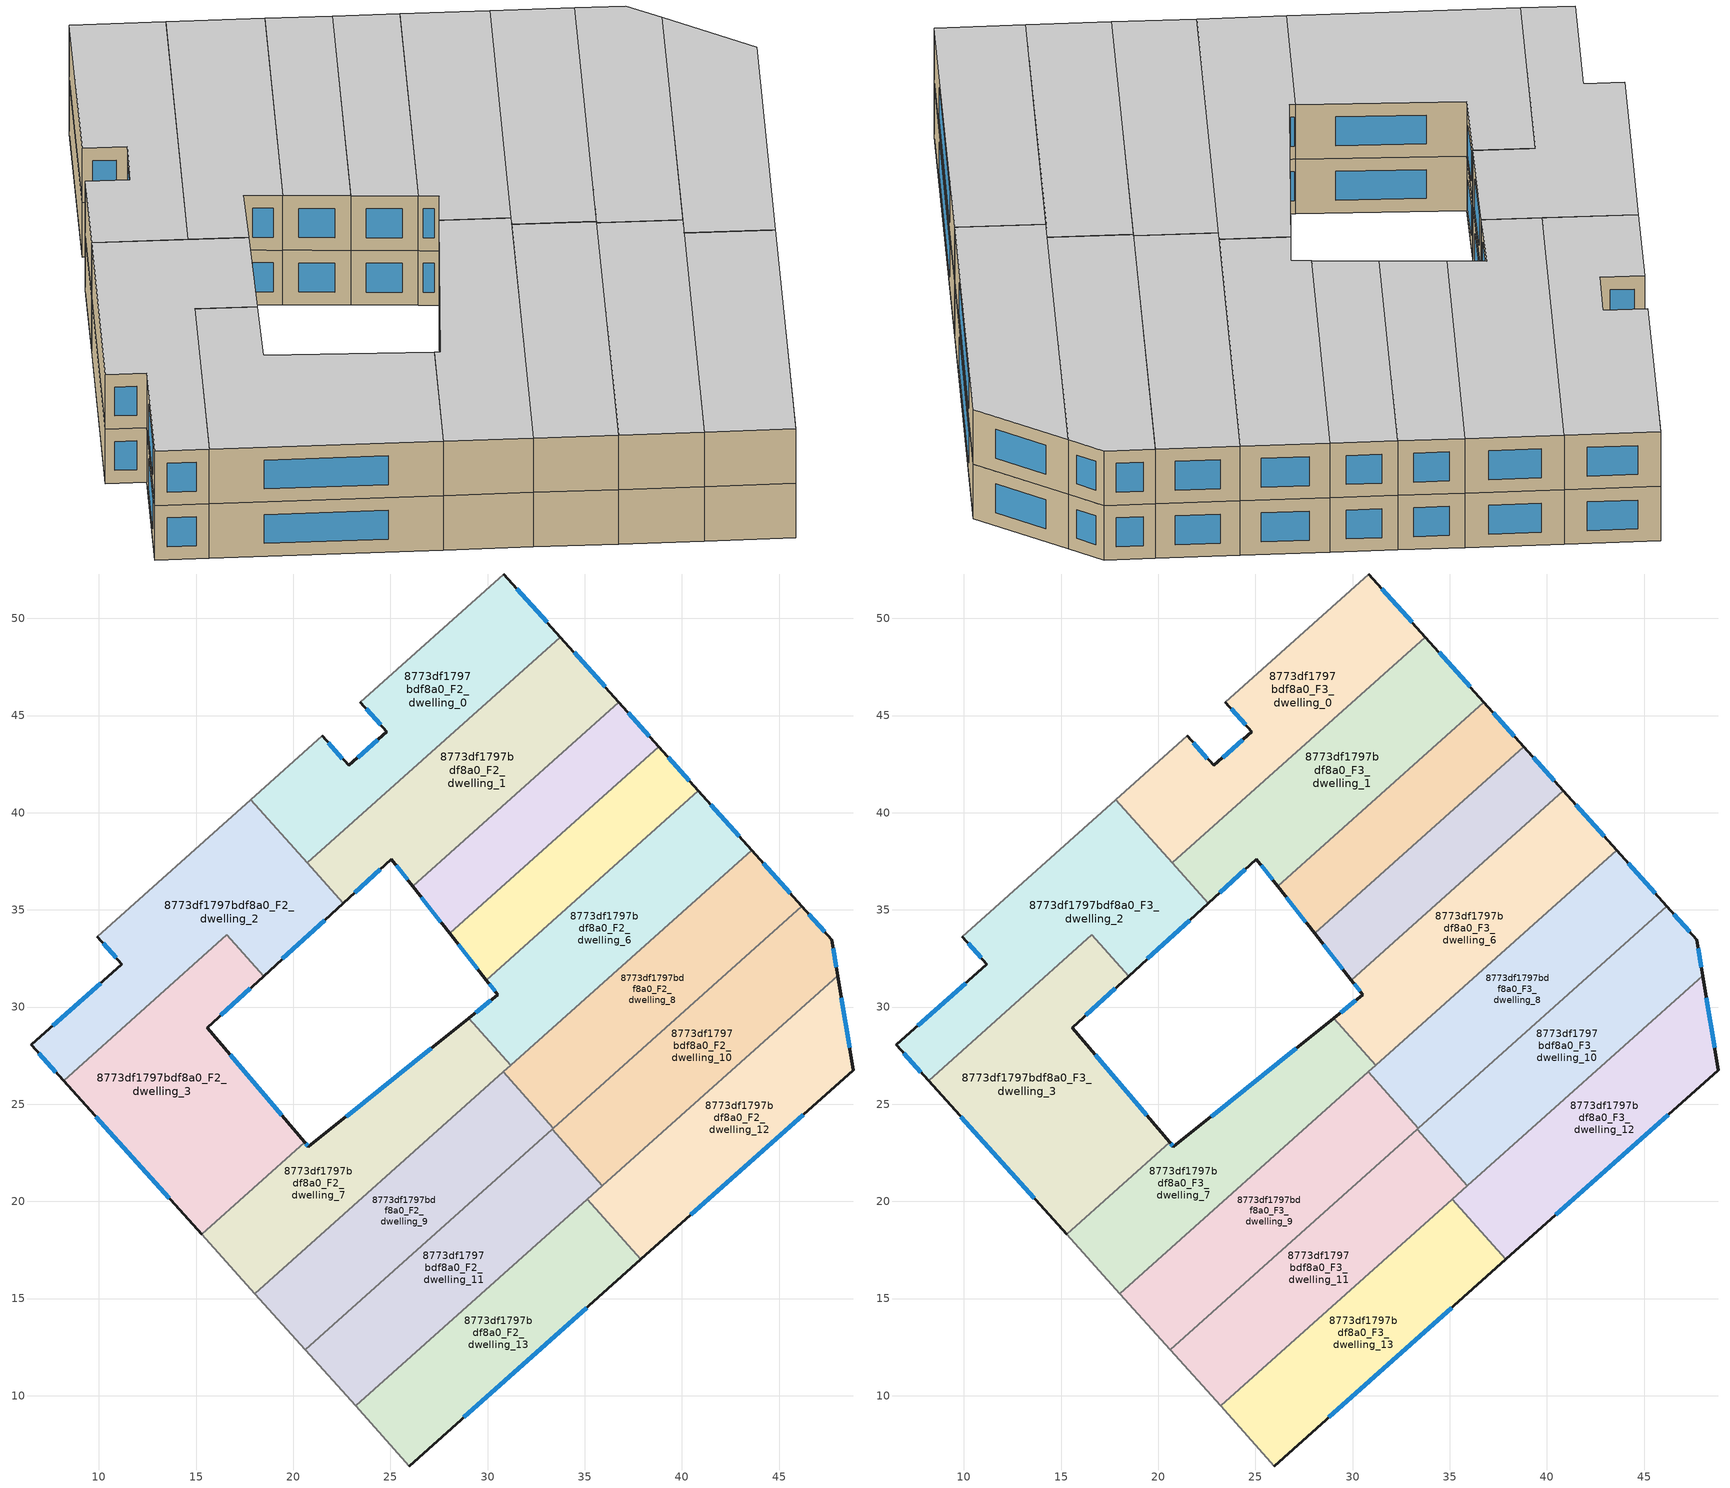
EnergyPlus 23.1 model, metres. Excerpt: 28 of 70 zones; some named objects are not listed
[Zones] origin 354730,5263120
8773df1797bdf8a0_F2_dwelling_0
 floor to 8773df1797bdf8a0_F1_dwelling_0 (EU_floor_Construction): 30.83,52.29 33.75,49.03 20.73,37.41 17.82,40.68 21.49,43.95 22.85,42.43 24.81,44.17 23.45,45.7 z6
 wall outside (EU_wall_Construction): 23.45,45.7 24.81,44.17 22.85,42.43 21.49,43.95 / 33.75,49.03 30.83,52.29 z6:9
 wall adiabatic (EU_wall_Construction): 30.83,52.29 23.45,45.7 / 21.49,43.95 17.82,40.68 z6:9
 wall to 8773df1797bdf8a0_F2_dwelling_1 (EU_wall_Construction): 20.73,37.41 33.75,49.03 z6:9
 wall to 8773df1797bdf8a0_F2_dwelling_2 (EU_wall_Construction): 17.82,40.68 20.73,37.41 z6:9
 window (EU_Window_Construction): 22.53,42.79 21.81,43.6 / 24.35,43.76 23.31,42.84 / 23.77,45.34 24.49,44.53 / 33.06,49.8 31.51,51.52 z6.7:8.3
8773df1797bdf8a0_F2_dwelling_1
 floor to 8773df1797bdf8a0_F1_dwelling_1 (EU_floor_Construction): 33.75,49.03 36.76,45.68 26.15,36.21 25.05,37.62 22.57,35.35 20.73,37.41 z6
 wall outside (EU_wall_Construction): 36.76,45.68 33.75,49.03 / 22.57,35.35 25.05,37.62 26.15,36.21 z6:9
 wall to 8773df1797bdf8a0_F2_dwelling_4 (EU_wall_Construction): 26.15,36.21 36.76,45.68 z6:9
 wall to 8773df1797bdf8a0_F2_dwelling_2 (EU_wall_Construction): 20.73,37.41 22.57,35.35 z6:9
 window (EU_Window_Construction): 36.05,46.47 34.45,48.25 / 25.31,37.29 25.89,36.54 / 23.15,35.88 24.47,37.08 z6.7:8.3
8773df1797bdf8a0_F2_dwelling_10
 floor to 8773df1797bdf8a0_F1_dwelling_10 (EU_floor_Construction): 47.72,33.46 48.02,31.62 35.91,20.81 33.32,23.71 46.17,35.19 z6
 wall outside (EU_wall_Construction): 48.02,31.62 47.72,33.46 46.17,35.19 z6:9
 wall to 8773df1797bdf8a0_F2_dwelling_11 (EU_wall_Construction): 33.32,23.71 35.91,20.81 z6:9
 wall to 8773df1797bdf8a0_F2_dwelling_12 (EU_wall_Construction): 35.91,20.81 48.02,31.62 z6:9
 wall to 8773df1797bdf8a0_F2_dwelling_8 (EU_wall_Construction): 46.17,35.19 33.39,23.77 z6:9
 wall to 8773df1797bdf8a0_F2_dwelling_9 (EU_wall_Construction): 33.39,23.77 33.32,23.71 z6:9
 window (EU_Window_Construction): 47.95,32.05 47.79,33.03 / 47.36,33.87 46.54,34.78 z6.7:8.3
8773df1797bdf8a0_F2_dwelling_11
 floor to 8773df1797bdf8a0_F1_dwelling_11 (EU_floor_Construction): 33.32,23.71 35.91,20.81 23.21,9.47 20.61,12.37 z6
 wall adiabatic (EU_wall_Construction): 20.61,12.37 23.21,9.47 z6:9
 wall to 8773df1797bdf8a0_F2_dwelling_13 (EU_wall_Construction): 23.21,9.47 35.13,20.11 z6:9
 wall to 8773df1797bdf8a0_F2_dwelling_9 (EU_wall_Construction): 33.32,23.71 20.61,12.37 z6:9
 wall to 8773df1797bdf8a0_F2_dwelling_12 (EU_wall_Construction): 35.13,20.11 35.91,20.81 z6:9
8773df1797bdf8a0_F2_dwelling_12
 floor to 8773df1797bdf8a0_F1_dwelling_12 (EU_floor_Construction): 48.02,31.62 48.81,26.75 37.9,17.01 35.13,20.11 z6
 wall outside (EU_wall_Construction): 37.9,17.01 48.81,26.75 48.02,31.62 z6:9
 wall to 8773df1797bdf8a0_F2_dwelling_13 (EU_wall_Construction): 35.13,20.11 37.9,17.01 z6:9
 window (EU_Window_Construction): 40.46,19.3 46.25,24.46 / 48.63,27.89 48.21,30.48 z6.7:8.3
8773df1797bdf8a0_F2_dwelling_13
 floor to 8773df1797bdf8a0_F1_dwelling_13 (EU_floor_Construction): 35.13,20.11 37.9,17.01 25.98,6.38 23.21,9.47 z6
 wall outside (EU_wall_Construction): 25.98,6.38 37.9,17.01 z6:9
 wall adiabatic (EU_wall_Construction): 23.21,9.47 25.98,6.38 z6:9
 window (EU_Window_Construction): 28.78,8.88 35.1,14.51 z6.7:8.3
8773df1797bdf8a0_F2_dwelling_2
 floor to 8773df1797bdf8a0_F1_dwelling_2 (EU_floor_Construction): 17.82,40.68 22.57,35.35 18.47,31.59 16.58,33.71 8.18,26.21 6.52,28.06 11.18,32.21 9.92,33.62 z6
 wall outside (EU_wall_Construction): 9.92,33.62 11.18,32.21 6.52,28.06 8.18,26.21 / 18.47,31.59 22.57,35.35 z6:9
 wall adiabatic (EU_wall_Construction): 17.82,40.68 9.92,33.62 z6:9
 wall to 8773df1797bdf8a0_F2_dwelling_3 (EU_wall_Construction): 8.18,26.21 16.58,33.71 18.47,31.59 z6:9
 window (EU_Window_Construction): 10.09,31.24 7.62,29.03 / 10.21,33.29 10.89,32.54 / 19.44,32.47 21.61,34.47 / 6.91,27.62 7.79,26.64 z6.7:8.3
8773df1797bdf8a0_F2_dwelling_3
 floor to 8773df1797bdf8a0_F1_dwelling_3 (EU_floor_Construction): 18.47,31.59 15.59,28.94 20.59,23.03 15.29,18.3 8.18,26.21 16.58,33.71 z6
 wall outside (EU_wall_Construction): 20.59,23.03 15.59,28.94 18.47,31.59 / 8.18,26.21 15.29,18.3 z6:9
 wall to 8773df1797bdf8a0_F2_dwelling_7 (EU_wall_Construction): 15.29,18.3 20.59,23.03 z6:9
 window (EU_Window_Construction): 16.26,29.57 17.8,30.97 / 19.41,24.42 16.76,27.56 / 9.85,24.35 13.62,20.15 z6.7:8.3
8773df1797bdf8a0_F2_dwelling_4
 floor to 8773df1797bdf8a0_F1_dwelling_4 (EU_floor_Construction): 36.76,45.68 38.81,43.39 28.05,33.79 26.15,36.21 z6
 wall outside (EU_wall_Construction): 38.81,43.39 36.76,45.68 / 26.15,36.21 28.05,33.79 z6:9
 wall to 8773df1797bdf8a0_F2_dwelling_5 (EU_wall_Construction): 28.05,33.79 38.81,43.39 z6:9
 window (EU_Window_Construction): 38.33,43.93 37.24,45.15 / 26.59,35.64 27.6,34.36 z6.7:8.3
8773df1797bdf8a0_F2_dwelling_5
 floor to 8773df1797bdf8a0_F1_dwelling_5 (EU_floor_Construction): 38.81,43.39 40.85,41.12 29.94,31.38 28.05,33.79 z6
 wall outside (EU_wall_Construction): 40.85,41.12 38.81,43.39 / 28.05,33.79 29.94,31.38 z6:9
 wall to 8773df1797bdf8a0_F2_dwelling_6 (EU_wall_Construction): 29.94,31.38 40.85,41.12 z6:9
 window (EU_Window_Construction): 40.37,41.65 39.29,42.86 / 28.49,33.22 29.5,31.94 z6.7:8.3
8773df1797bdf8a0_F2_dwelling_6
 floor to 8773df1797bdf8a0_F1_dwelling_6 (EU_floor_Construction): 40.85,41.12 43.59,38.07 31.2,27 29.03,29.43 30.53,30.63 29.94,31.38 z6
 wall outside (EU_wall_Construction): 43.59,38.07 40.85,41.12 / 29.94,31.38 30.53,30.63 29.03,29.43 z6:9
 wall to 8773df1797bdf8a0_F2_dwelling_7 (EU_wall_Construction): 29.03,29.43 31.2,27 z6:9
 wall to 8773df1797bdf8a0_F2_dwelling_8 (EU_wall_Construction): 31.2,27 43.59,38.07 z6:9
 window (EU_Window_Construction): 42.95,38.78 41.49,40.4 / 30.17,30.35 29.38,29.71 / 30.08,31.2 30.39,30.81 z6.7:8.3
8773df1797bdf8a0_F2_dwelling_7
 floor to 8773df1797bdf8a0_F1_dwelling_7 (EU_floor_Construction): 29.03,29.43 31.2,27 18.02,15.25 15.29,18.3 20.59,23.03 20.78,22.8 z6
 wall outside (EU_wall_Construction): 29.03,29.43 20.78,22.8 20.59,23.03 z6:9
 wall adiabatic (EU_wall_Construction): 15.29,18.3 18.02,15.25 z6:9
 wall to 8773df1797bdf8a0_F2_dwelling_9 (EU_wall_Construction): 18.02,15.25 30.81,26.66 z6:9
 wall to 8773df1797bdf8a0_F2_dwelling_8 (EU_wall_Construction): 30.81,26.66 31.2,27 z6:9
 window (EU_Window_Construction): 27.09,27.87 22.72,24.36 / 20.74,22.85 20.63,22.98 z6.7:8.3
8773df1797bdf8a0_F2_dwelling_8
 floor to 8773df1797bdf8a0_F1_dwelling_8 (EU_floor_Construction): 43.59,38.07 46.17,35.19 33.39,23.77 30.81,26.66 z6
 wall outside (EU_wall_Construction): 46.17,35.19 43.59,38.07 z6:9
 wall to 8773df1797bdf8a0_F2_dwelling_9 (EU_wall_Construction): 30.81,26.66 33.39,23.77 z6:9
 window (EU_Window_Construction): 45.57,35.86 44.2,37.39 z6.7:8.3
8773df1797bdf8a0_F2_dwelling_9
 floor to 8773df1797bdf8a0_F1_dwelling_9 (EU_floor_Construction): 30.81,26.66 33.39,23.77 20.61,12.37 18.02,15.25 z6
 wall adiabatic (EU_wall_Construction): 18.02,15.25 20.61,12.37 z6:9
8773df1797bdf8a0_F3_dwelling_0
 floor to 8773df1797bdf8a0_F2_dwelling_0 (EU_floor_Construction): 30.83,52.29 33.75,49.03 20.73,37.41 17.82,40.68 21.49,43.95 22.85,42.43 24.81,44.17 23.45,45.7 z9
 wall outside (EU_wall_Construction): 23.45,45.7 24.81,44.17 22.85,42.43 21.49,43.95 / 33.75,49.03 30.83,52.29 z9:12
 wall adiabatic (EU_wall_Construction): 30.83,52.29 23.45,45.7 / 21.49,43.95 17.82,40.68 z9:12
 wall to 8773df1797bdf8a0_F3_dwelling_1 (EU_wall_Construction): 20.73,37.41 33.75,49.03 z9:12
 wall to 8773df1797bdf8a0_F3_dwelling_2 (EU_wall_Construction): 17.82,40.68 20.73,37.41 z9:12
 window (EU_Window_Construction): 22.53,42.79 21.81,43.6 / 24.35,43.76 23.31,42.84 / 23.77,45.34 24.49,44.53 / 33.06,49.8 31.51,51.52 z9.7:11.3
 ceiling to 8773df1797bdf8a0_F4_dwelling_0 (EU_floor_Construction): 24.81,44.17 22.85,42.43 21.49,43.95 17.82,40.68 20.73,37.41 33.75,49.03 30.83,52.29 23.45,45.7 z12
8773df1797bdf8a0_F3_dwelling_1
 floor to 8773df1797bdf8a0_F2_dwelling_1 (EU_floor_Construction): 33.75,49.03 36.76,45.68 26.15,36.21 25.05,37.62 22.57,35.35 20.73,37.41 z9
 wall outside (EU_wall_Construction): 36.76,45.68 33.75,49.03 / 22.57,35.35 25.05,37.62 26.15,36.21 z9:12
 wall to 8773df1797bdf8a0_F3_dwelling_4 (EU_wall_Construction): 26.15,36.21 36.76,45.68 z9:12
 wall to 8773df1797bdf8a0_F3_dwelling_2 (EU_wall_Construction): 20.73,37.41 22.57,35.35 z9:12
 window (EU_Window_Construction): 36.05,46.47 34.45,48.25 / 25.31,37.29 25.89,36.54 / 23.15,35.88 24.47,37.08 z9.7:11.3
 ceiling to 8773df1797bdf8a0_F4_dwelling_1 (EU_floor_Construction): 36.76,45.68 33.75,49.03 20.73,37.41 22.57,35.35 25.05,37.62 26.15,36.21 z12
8773df1797bdf8a0_F3_dwelling_10
 floor to 8773df1797bdf8a0_F2_dwelling_10 (EU_floor_Construction): 47.72,33.46 48.02,31.62 35.91,20.81 33.32,23.71 46.17,35.19 z9
 wall outside (EU_wall_Construction): 48.02,31.62 47.72,33.46 46.17,35.19 z9:12
 wall to 8773df1797bdf8a0_F3_dwelling_11 (EU_wall_Construction): 33.32,23.71 35.91,20.81 z9:12
 wall to 8773df1797bdf8a0_F3_dwelling_12 (EU_wall_Construction): 35.91,20.81 48.02,31.62 z9:12
 wall to 8773df1797bdf8a0_F3_dwelling_8 (EU_wall_Construction): 46.17,35.19 33.39,23.77 z9:12
 wall to 8773df1797bdf8a0_F3_dwelling_9 (EU_wall_Construction): 33.39,23.77 33.32,23.71 z9:12
 window (EU_Window_Construction): 47.95,32.05 47.79,33.03 / 47.36,33.87 46.54,34.78 z9.7:11.3
 ceiling to 8773df1797bdf8a0_F4_dwelling_10 (EU_floor_Construction): 48.02,31.62 47.72,33.46 46.17,35.19 33.32,23.71 35.91,20.81 z12
8773df1797bdf8a0_F3_dwelling_11
 floor to 8773df1797bdf8a0_F2_dwelling_11 (EU_floor_Construction): 33.32,23.71 35.91,20.81 23.21,9.47 20.61,12.37 z9
 wall adiabatic (EU_wall_Construction): 20.61,12.37 23.21,9.47 z9:12
 wall to 8773df1797bdf8a0_F3_dwelling_13 (EU_wall_Construction): 23.21,9.47 35.13,20.11 z9:12
 wall to 8773df1797bdf8a0_F3_dwelling_9 (EU_wall_Construction): 33.32,23.71 20.61,12.37 z9:12
 wall to 8773df1797bdf8a0_F3_dwelling_12 (EU_wall_Construction): 35.13,20.11 35.91,20.81 z9:12
 ceiling to 8773df1797bdf8a0_F4_dwelling_11 (EU_floor_Construction): 35.91,20.81 33.32,23.71 20.61,12.37 23.21,9.47 z12
8773df1797bdf8a0_F3_dwelling_12
 floor to 8773df1797bdf8a0_F2_dwelling_12 (EU_floor_Construction): 48.02,31.62 48.81,26.75 37.9,17.01 35.13,20.11 z9
 wall outside (EU_wall_Construction): 37.9,17.01 48.81,26.75 48.02,31.62 z9:12
 wall to 8773df1797bdf8a0_F3_dwelling_13 (EU_wall_Construction): 35.13,20.11 37.9,17.01 z9:12
 window (EU_Window_Construction): 40.46,19.3 46.25,24.46 / 48.63,27.89 48.21,30.48 z9.7:11.3
 ceiling to 8773df1797bdf8a0_F4_dwelling_12 (EU_floor_Construction): 48.81,26.75 48.02,31.62 35.13,20.11 37.9,17.01 z12
8773df1797bdf8a0_F3_dwelling_13
 floor to 8773df1797bdf8a0_F2_dwelling_13 (EU_floor_Construction): 35.13,20.11 37.9,17.01 25.98,6.38 23.21,9.47 z9
 wall outside (EU_wall_Construction): 25.98,6.38 37.9,17.01 z9:12
 wall adiabatic (EU_wall_Construction): 23.21,9.47 25.98,6.38 z9:12
 window (EU_Window_Construction): 28.78,8.88 35.1,14.51 z9.7:11.3
 ceiling to 8773df1797bdf8a0_F4_dwelling_13 (EU_floor_Construction): 37.9,17.01 35.13,20.11 23.21,9.47 25.98,6.38 z12
8773df1797bdf8a0_F3_dwelling_2
 floor to 8773df1797bdf8a0_F2_dwelling_2 (EU_floor_Construction): 17.82,40.68 22.57,35.35 18.47,31.59 16.58,33.71 8.18,26.21 6.52,28.06 11.18,32.21 9.92,33.62 z9
 wall outside (EU_wall_Construction): 9.92,33.62 11.18,32.21 6.52,28.06 8.18,26.21 / 18.47,31.59 22.57,35.35 z9:12
 wall adiabatic (EU_wall_Construction): 17.82,40.68 9.92,33.62 z9:12
 wall to 8773df1797bdf8a0_F3_dwelling_3 (EU_wall_Construction): 8.18,26.21 16.58,33.71 18.47,31.59 z9:12
 window (EU_Window_Construction): 10.09,31.24 7.62,29.03 / 10.21,33.29 10.89,32.54 / 19.44,32.47 21.61,34.47 / 6.91,27.62 7.79,26.64 z9.7:11.3
 ceiling to 8773df1797bdf8a0_F4_dwelling_2 (EU_floor_Construction): 18.47,31.59 22.57,35.35 17.82,40.68 9.92,33.62 11.18,32.21 6.52,28.06 8.18,26.21 16.58,33.71 z12
8773df1797bdf8a0_F3_dwelling_3
 floor to 8773df1797bdf8a0_F2_dwelling_3 (EU_floor_Construction): 18.47,31.59 15.59,28.94 20.59,23.03 15.29,18.3 8.18,26.21 16.58,33.71 z9
 wall outside (EU_wall_Construction): 20.59,23.03 15.59,28.94 18.47,31.59 / 8.18,26.21 15.29,18.3 z9:12
 wall to 8773df1797bdf8a0_F3_dwelling_7 (EU_wall_Construction): 15.29,18.3 20.59,23.03 z9:12
 window (EU_Window_Construction): 16.26,29.57 17.8,30.97 / 19.41,24.42 16.76,27.56 / 9.85,24.35 13.62,20.15 z9.7:11.3
 ceiling to 8773df1797bdf8a0_F4_dwelling_3 (EU_floor_Construction): 20.59,23.03 15.59,28.94 18.47,31.59 16.58,33.71 8.18,26.21 15.29,18.3 z12
8773df1797bdf8a0_F3_dwelling_4
 floor to 8773df1797bdf8a0_F2_dwelling_4 (EU_floor_Construction): 36.76,45.68 38.81,43.39 28.05,33.79 26.15,36.21 z9
 wall outside (EU_wall_Construction): 38.81,43.39 36.76,45.68 / 26.15,36.21 28.05,33.79 z9:12
 wall to 8773df1797bdf8a0_F3_dwelling_5 (EU_wall_Construction): 28.05,33.79 38.81,43.39 z9:12
 window (EU_Window_Construction): 38.33,43.93 37.24,45.15 / 26.59,35.64 27.6,34.36 z9.7:11.3
 ceiling to 8773df1797bdf8a0_F4_dwelling_4 (EU_floor_Construction): 38.81,43.39 36.76,45.68 26.15,36.21 28.05,33.79 z12
8773df1797bdf8a0_F3_dwelling_5
 floor to 8773df1797bdf8a0_F2_dwelling_5 (EU_floor_Construction): 38.81,43.39 40.85,41.12 29.94,31.38 28.05,33.79 z9
 wall outside (EU_wall_Construction): 40.85,41.12 38.81,43.39 / 28.05,33.79 29.94,31.38 z9:12
 wall to 8773df1797bdf8a0_F3_dwelling_6 (EU_wall_Construction): 29.94,31.38 40.85,41.12 z9:12
 window (EU_Window_Construction): 40.37,41.65 39.29,42.86 / 28.49,33.22 29.5,31.94 z9.7:11.3
 ceiling to 8773df1797bdf8a0_F4_dwelling_5 (EU_floor_Construction): 40.85,41.12 38.81,43.39 28.05,33.79 29.94,31.38 z12
8773df1797bdf8a0_F3_dwelling_6
 floor to 8773df1797bdf8a0_F2_dwelling_6 (EU_floor_Construction): 40.85,41.12 43.59,38.07 31.2,27 29.03,29.43 30.53,30.63 29.94,31.38 z9
 wall outside (EU_wall_Construction): 43.59,38.07 40.85,41.12 / 29.94,31.38 30.53,30.63 29.03,29.43 z9:12
 wall to 8773df1797bdf8a0_F3_dwelling_7 (EU_wall_Construction): 29.03,29.43 31.2,27 z9:12
 wall to 8773df1797bdf8a0_F3_dwelling_8 (EU_wall_Construction): 31.2,27 43.59,38.07 z9:12
 window (EU_Window_Construction): 42.95,38.78 41.49,40.4 / 30.17,30.35 29.38,29.71 / 30.08,31.2 30.39,30.81 z9.7:11.3
 ceiling to 8773df1797bdf8a0_F4_dwelling_6 (EU_floor_Construction): 43.59,38.07 40.85,41.12 29.94,31.38 30.53,30.63 29.03,29.43 31.2,27 z12
8773df1797bdf8a0_F3_dwelling_7
 floor to 8773df1797bdf8a0_F2_dwelling_7 (EU_floor_Construction): 29.03,29.43 31.2,27 18.02,15.25 15.29,18.3 20.59,23.03 20.78,22.8 z9
 wall outside (EU_wall_Construction): 29.03,29.43 20.78,22.8 20.59,23.03 z9:12
 wall adiabatic (EU_wall_Construction): 15.29,18.3 18.02,15.25 z9:12
 wall to 8773df1797bdf8a0_F3_dwelling_9 (EU_wall_Construction): 18.02,15.25 30.81,26.66 z9:12
 wall to 8773df1797bdf8a0_F3_dwelling_8 (EU_wall_Construction): 30.81,26.66 31.2,27 z9:12
 window (EU_Window_Construction): 27.09,27.87 22.72,24.36 / 20.74,22.85 20.63,22.98 z9.7:11.3
 ceiling to 8773df1797bdf8a0_F4_dwelling_7 (EU_floor_Construction): 31.2,27 29.03,29.43 20.78,22.8 20.59,23.03 15.29,18.3 18.02,15.25 z12
8773df1797bdf8a0_F3_dwelling_8
 floor to 8773df1797bdf8a0_F2_dwelling_8 (EU_floor_Construction): 43.59,38.07 46.17,35.19 33.39,23.77 30.81,26.66 z9
 wall outside (EU_wall_Construction): 46.17,35.19 43.59,38.07 z9:12
 wall to 8773df1797bdf8a0_F3_dwelling_9 (EU_wall_Construction): 30.81,26.66 33.39,23.77 z9:12
 window (EU_Window_Construction): 45.57,35.86 44.2,37.39 z9.7:11.3
 ceiling to 8773df1797bdf8a0_F4_dwelling_8 (EU_floor_Construction): 46.17,35.19 43.59,38.07 30.81,26.66 33.39,23.77 z12
8773df1797bdf8a0_F3_dwelling_9
 floor to 8773df1797bdf8a0_F2_dwelling_9 (EU_floor_Construction): 30.81,26.66 33.39,23.77 20.61,12.37 18.02,15.25 z9
 wall adiabatic (EU_wall_Construction): 18.02,15.25 20.61,12.37 z9:12
 ceiling to 8773df1797bdf8a0_F4_dwelling_9 (EU_floor_Construction): 33.39,23.77 30.81,26.66 18.02,15.25 20.61,12.37 z12
[Building]
EU S2 Campaign: North Axis=0; Terrain=City; Solar Distribution=FullExterior
[Site:Location]
Budapest.Ferenc.Liszt.Intl.AP: Latitude=47.437; Longitude=19.256; Time Zone=1; Elevation=185
[SizingPeriod:WeatherFileDays]
AnnualSizingPeriod: Begin Month=1; Begin Day of Month=1; End Month=12; End Day of Month=31; Day of Week for Start Day=Monday; Use Weather File Daylight Saving Period=No; Use Weather File Rain and Snow Indicators=No
[MATERIAL]
EU_InternalMass_Material: Roughness=MediumRough; Thickness=0.1; Conductivity=1; Density=1800; Specific Heat=900; Thermal Absorptance=0.9; Solar Absorptance=0.7; Visible Absorptance=0.7
[MATERIAL:NOMASS] Roughness=MediumRough; Thermal Absorptance=0.9; Solar Absorptance=0.7; Visible Absorptance=0.7
Name | Thermal Resistance
EU_wall_NoMass | 0.832559
EU_floor_NoMass | 0.872794
[WINDOWMATERIAL:SIMPLEGLAZINGSYSTEM]
EU_Window_SimpleGlazing: UFactor=2.79869; Solar Heat Gain Coefficient=0.75; Visible Transmittance=0.75
[CONSTRUCTION]
EU_wall_Construction: EU_wall_NoMass
EU_floor_Construction: EU_floor_NoMass
EU_Window_Construction: EU_Window_SimpleGlazing
EU_InternalMass_Construction: EU_InternalMass_Material
[ZONE] Type=1; Multiplier=1; Ceiling Height=autocalculate; Floor Area=autocalculate; Part of Total Floor Area=Yes
Name | Volume
8773df1797bdf8a0_F2_dwelling_0; 8773df1797bdf8a0_F3_dwelling_0 | 212.594
8773df1797bdf8a0_F2_dwelling_1; 8773df1797bdf8a0_F3_dwelling_1 | 218.421
8773df1797bdf8a0_F2_dwelling_10; 8773df1797bdf8a0_F3_dwelling_10 | 198.93
8773df1797bdf8a0_F2_dwelling_11; 8773df1797bdf8a0_F3_dwelling_11 | 198.931
8773df1797bdf8a0_F2_dwelling_12; 8773df1797bdf8a0_F3_dwelling_12 | 198.965
8773df1797bdf8a0_F2_dwelling_13; 8773df1797bdf8a0_F3_dwelling_13 | 198.981
8773df1797bdf8a0_F2_dwelling_2; 8773df1797bdf8a0_F3_dwelling_2 | 232.085
8773df1797bdf8a0_F2_dwelling_3; 8773df1797bdf8a0_F3_dwelling_3 | 265.197
8773df1797bdf8a0_F2_dwelling_4; 8773df1797bdf8a0_F3_dwelling_4 | 132.079
8773df1797bdf8a0_F2_dwelling_5; 8773df1797bdf8a0_F3_dwelling_5 | 133.341
8773df1797bdf8a0_F2_dwelling_6; 8773df1797bdf8a0_F3_dwelling_6 | 198.934
8773df1797bdf8a0_F2_dwelling_7; 8773df1797bdf8a0_F3_dwelling_7 | 198.952
8773df1797bdf8a0_F2_dwelling_8; 8773df1797bdf8a0_F3_dwelling_8 | 198.966
8773df1797bdf8a0_F2_dwelling_9; 8773df1797bdf8a0_F3_dwelling_9 | 198.944
[INTERNALMASS] Construction=EU_InternalMass_Construction
Name | Zone or ZoneList | Surface Area
8773df1797bdf8a0_F2_dwelling_0_EU_InternalMass | 8773df1797bdf8a0_F2_dwelling_0 | 70.8596
8773df1797bdf8a0_F2_dwelling_1_EU_InternalMass | 8773df1797bdf8a0_F2_dwelling_1 | 72.8072
8773df1797bdf8a0_F2_dwelling_2_EU_InternalMass | 8773df1797bdf8a0_F2_dwelling_2 | 77.362
8773df1797bdf8a0_F2_dwelling_3_EU_InternalMass | 8773df1797bdf8a0_F2_dwelling_3 | 88.4031
8773df1797bdf8a0_F2_dwelling_4_EU_InternalMass | 8773df1797bdf8a0_F2_dwelling_4 | 44.0262
8773df1797bdf8a0_F2_dwelling_5_EU_InternalMass | 8773df1797bdf8a0_F2_dwelling_5 | 44.4469
8773df1797bdf8a0_F2_dwelling_6_EU_InternalMass | 8773df1797bdf8a0_F2_dwelling_6 | 66.3101
8773df1797bdf8a0_F2_dwelling_7_EU_InternalMass | 8773df1797bdf8a0_F2_dwelling_7 | 66.3178
8773df1797bdf8a0_F2_dwelling_8_EU_InternalMass | 8773df1797bdf8a0_F2_dwelling_8 | 66.3223
8773df1797bdf8a0_F2_dwelling_9_EU_InternalMass | 8773df1797bdf8a0_F2_dwelling_9 | 66.3138
8773df1797bdf8a0_F2_dwelling_10_EU_InternalMass | 8773df1797bdf8a0_F2_dwelling_10 | 66.3098
8773df1797bdf8a0_F2_dwelling_11_EU_InternalMass | 8773df1797bdf8a0_F2_dwelling_11 | 66.31
8773df1797bdf8a0_F2_dwelling_12_EU_InternalMass | 8773df1797bdf8a0_F2_dwelling_12 | 66.3229
8773df1797bdf8a0_F2_dwelling_13_EU_InternalMass | 8773df1797bdf8a0_F2_dwelling_13 | 66.3272
8773df1797bdf8a0_F3_dwelling_0_EU_InternalMass | 8773df1797bdf8a0_F3_dwelling_0 | 70.8596
8773df1797bdf8a0_F3_dwelling_1_EU_InternalMass | 8773df1797bdf8a0_F3_dwelling_1 | 72.8072
8773df1797bdf8a0_F3_dwelling_2_EU_InternalMass | 8773df1797bdf8a0_F3_dwelling_2 | 77.362
8773df1797bdf8a0_F3_dwelling_3_EU_InternalMass | 8773df1797bdf8a0_F3_dwelling_3 | 88.4031
8773df1797bdf8a0_F3_dwelling_4_EU_InternalMass | 8773df1797bdf8a0_F3_dwelling_4 | 44.0262
8773df1797bdf8a0_F3_dwelling_5_EU_InternalMass | 8773df1797bdf8a0_F3_dwelling_5 | 44.4469
8773df1797bdf8a0_F3_dwelling_6_EU_InternalMass | 8773df1797bdf8a0_F3_dwelling_6 | 66.3101
8773df1797bdf8a0_F3_dwelling_7_EU_InternalMass | 8773df1797bdf8a0_F3_dwelling_7 | 66.3178
8773df1797bdf8a0_F3_dwelling_8_EU_InternalMass | 8773df1797bdf8a0_F3_dwelling_8 | 66.3223
8773df1797bdf8a0_F3_dwelling_9_EU_InternalMass | 8773df1797bdf8a0_F3_dwelling_9 | 66.3138
8773df1797bdf8a0_F3_dwelling_10_EU_InternalMass | 8773df1797bdf8a0_F3_dwelling_10 | 66.3098
8773df1797bdf8a0_F3_dwelling_11_EU_InternalMass | 8773df1797bdf8a0_F3_dwelling_11 | 66.31
8773df1797bdf8a0_F3_dwelling_12_EU_InternalMass | 8773df1797bdf8a0_F3_dwelling_12 | 66.3229
8773df1797bdf8a0_F3_dwelling_13_EU_InternalMass | 8773df1797bdf8a0_F3_dwelling_13 | 66.3272
[OTHEREQUIPMENT] Fuel Type=Electricity; Design Level Calculation Method=Watts/Area; Power per Zone Floor Area=1; Fraction Latent=0; Fraction Radiant=0; Fraction Lost=0; Carbon Dioxide Generation Rate=0; EndUse Subcategory=EU_Step8_InternalGains
Name | Zone or ZoneList or Space or SpaceList | Schedule
EU_Step8_InternalGain_8773df1797bdf8a0_F2_dwelling_0_f000 | 8773df1797bdf8a0_F2_dwelling_0 | EU_Step8_GainSchedule_8773df1797bdf8a0_F2_dwelling_0_f000
EU_Step8_InternalGain_8773df1797bdf8a0_F2_dwelling_1_f000 | 8773df1797bdf8a0_F2_dwelling_1 | EU_Step8_GainSchedule_8773df1797bdf8a0_F2_dwelling_1_f000
EU_Step8_InternalGain_8773df1797bdf8a0_F2_dwelling_2_f000 | 8773df1797bdf8a0_F2_dwelling_2 | EU_Step8_GainSchedule_8773df1797bdf8a0_F2_dwelling_2_f000
EU_Step8_InternalGain_8773df1797bdf8a0_F2_dwelling_3_f000 | 8773df1797bdf8a0_F2_dwelling_3 | EU_Step8_GainSchedule_8773df1797bdf8a0_F2_dwelling_3_f000
EU_Step8_InternalGain_8773df1797bdf8a0_F2_dwelling_4_f000 | 8773df1797bdf8a0_F2_dwelling_4 | EU_Step8_GainSchedule_8773df1797bdf8a0_F2_dwelling_4_f000
EU_Step8_InternalGain_8773df1797bdf8a0_F2_dwelling_5_f000 | 8773df1797bdf8a0_F2_dwelling_5 | EU_Step8_GainSchedule_8773df1797bdf8a0_F2_dwelling_5_f000
EU_Step8_InternalGain_8773df1797bdf8a0_F2_dwelling_6_f000 | 8773df1797bdf8a0_F2_dwelling_6 | EU_Step8_GainSchedule_8773df1797bdf8a0_F2_dwelling_6_f000
EU_Step8_InternalGain_8773df1797bdf8a0_F2_dwelling_7_f000 | 8773df1797bdf8a0_F2_dwelling_7 | EU_Step8_GainSchedule_8773df1797bdf8a0_F2_dwelling_7_f000
EU_Step8_InternalGain_8773df1797bdf8a0_F2_dwelling_8_f000 | 8773df1797bdf8a0_F2_dwelling_8 | EU_Step8_GainSchedule_8773df1797bdf8a0_F2_dwelling_8_f000
EU_Step8_InternalGain_8773df1797bdf8a0_F2_dwelling_9_f000 | 8773df1797bdf8a0_F2_dwelling_9 | EU_Step8_GainSchedule_8773df1797bdf8a0_F2_dwelling_9_f000
EU_Step8_InternalGain_8773df1797bdf8a0_F2_dwelling_10_f000 | 8773df1797bdf8a0_F2_dwelling_10 | EU_Step8_GainSchedule_8773df1797bdf8a0_F2_dwelling_10_f000
EU_Step8_InternalGain_8773df1797bdf8a0_F2_dwelling_11_f000 | 8773df1797bdf8a0_F2_dwelling_11 | EU_Step8_GainSchedule_8773df1797bdf8a0_F2_dwelling_11_f000
EU_Step8_InternalGain_8773df1797bdf8a0_F2_dwelling_12_f000 | 8773df1797bdf8a0_F2_dwelling_12 | EU_Step8_GainSchedule_8773df1797bdf8a0_F2_dwelling_12_f000
EU_Step8_InternalGain_8773df1797bdf8a0_F2_dwelling_13_f000 | 8773df1797bdf8a0_F2_dwelling_13 | EU_Step8_GainSchedule_8773df1797bdf8a0_F2_dwelling_13_f000
EU_Step8_InternalGain_8773df1797bdf8a0_F3_dwelling_0_f000 | 8773df1797bdf8a0_F3_dwelling_0 | EU_Step8_GainSchedule_8773df1797bdf8a0_F3_dwelling_0_f000
EU_Step8_InternalGain_8773df1797bdf8a0_F3_dwelling_1_f000 | 8773df1797bdf8a0_F3_dwelling_1 | EU_Step8_GainSchedule_8773df1797bdf8a0_F3_dwelling_1_f000
EU_Step8_InternalGain_8773df1797bdf8a0_F3_dwelling_2_f000 | 8773df1797bdf8a0_F3_dwelling_2 | EU_Step8_GainSchedule_8773df1797bdf8a0_F3_dwelling_2_f000
EU_Step8_InternalGain_8773df1797bdf8a0_F3_dwelling_3_f000 | 8773df1797bdf8a0_F3_dwelling_3 | EU_Step8_GainSchedule_8773df1797bdf8a0_F3_dwelling_3_f000
EU_Step8_InternalGain_8773df1797bdf8a0_F3_dwelling_4_f000 | 8773df1797bdf8a0_F3_dwelling_4 | EU_Step8_GainSchedule_8773df1797bdf8a0_F3_dwelling_4_f000
EU_Step8_InternalGain_8773df1797bdf8a0_F3_dwelling_5_f000 | 8773df1797bdf8a0_F3_dwelling_5 | EU_Step8_GainSchedule_8773df1797bdf8a0_F3_dwelling_5_f000
EU_Step8_InternalGain_8773df1797bdf8a0_F3_dwelling_6_f000 | 8773df1797bdf8a0_F3_dwelling_6 | EU_Step8_GainSchedule_8773df1797bdf8a0_F3_dwelling_6_f000
EU_Step8_InternalGain_8773df1797bdf8a0_F3_dwelling_7_f000 | 8773df1797bdf8a0_F3_dwelling_7 | EU_Step8_GainSchedule_8773df1797bdf8a0_F3_dwelling_7_f000
EU_Step8_InternalGain_8773df1797bdf8a0_F3_dwelling_8_f000 | 8773df1797bdf8a0_F3_dwelling_8 | EU_Step8_GainSchedule_8773df1797bdf8a0_F3_dwelling_8_f000
EU_Step8_InternalGain_8773df1797bdf8a0_F3_dwelling_9_f000 | 8773df1797bdf8a0_F3_dwelling_9 | EU_Step8_GainSchedule_8773df1797bdf8a0_F3_dwelling_9_f000
EU_Step8_InternalGain_8773df1797bdf8a0_F3_dwelling_10_f000 | 8773df1797bdf8a0_F3_dwelling_10 | EU_Step8_GainSchedule_8773df1797bdf8a0_F3_dwelling_10_f000
EU_Step8_InternalGain_8773df1797bdf8a0_F3_dwelling_11_f000 | 8773df1797bdf8a0_F3_dwelling_11 | EU_Step8_GainSchedule_8773df1797bdf8a0_F3_dwelling_11_f000
EU_Step8_InternalGain_8773df1797bdf8a0_F3_dwelling_12_f000 | 8773df1797bdf8a0_F3_dwelling_12 | EU_Step8_GainSchedule_8773df1797bdf8a0_F3_dwelling_12_f000
EU_Step8_InternalGain_8773df1797bdf8a0_F3_dwelling_13_f000 | 8773df1797bdf8a0_F3_dwelling_13 | EU_Step8_GainSchedule_8773df1797bdf8a0_F3_dwelling_13_f000
[ZONEVENTILATION:DESIGNFLOWRATE] Schedule=EU_AlwaysOn; Design Flow Rate Calculation Method=AirChanges/Hour; Air Changes per Hour=0.475469; Ventilation Type=Natural; Fan Pressure Rise=0; Fan Total Efficiency=1; Constant Term Coefficient=1; Temperature Term Coefficient=0; Velocity Term Coefficient=0; Velocity Squared Term Coefficient=0; Minimum Indoor Temperature=-100; Maximum Indoor Temperature=100; Delta Temperature=-100; Minimum Outdoor Temperature=-100; Maximum Outdoor Temperature=100; Maximum Wind Speed=40
Name | Zone or ZoneList or Space or SpaceList
EU_ConstantAir_8773df1797bdf8a0_F2_dwelling_0 | 8773df1797bdf8a0_F2_dwelling_0
EU_ConstantAir_8773df1797bdf8a0_F2_dwelling_1 | 8773df1797bdf8a0_F2_dwelling_1
EU_ConstantAir_8773df1797bdf8a0_F2_dwelling_2 | 8773df1797bdf8a0_F2_dwelling_2
EU_ConstantAir_8773df1797bdf8a0_F2_dwelling_3 | 8773df1797bdf8a0_F2_dwelling_3
EU_ConstantAir_8773df1797bdf8a0_F2_dwelling_4 | 8773df1797bdf8a0_F2_dwelling_4
EU_ConstantAir_8773df1797bdf8a0_F2_dwelling_5 | 8773df1797bdf8a0_F2_dwelling_5
EU_ConstantAir_8773df1797bdf8a0_F2_dwelling_6 | 8773df1797bdf8a0_F2_dwelling_6
EU_ConstantAir_8773df1797bdf8a0_F2_dwelling_7 | 8773df1797bdf8a0_F2_dwelling_7
EU_ConstantAir_8773df1797bdf8a0_F2_dwelling_8 | 8773df1797bdf8a0_F2_dwelling_8
EU_ConstantAir_8773df1797bdf8a0_F2_dwelling_9 | 8773df1797bdf8a0_F2_dwelling_9
EU_ConstantAir_8773df1797bdf8a0_F2_dwelling_10 | 8773df1797bdf8a0_F2_dwelling_10
EU_ConstantAir_8773df1797bdf8a0_F2_dwelling_11 | 8773df1797bdf8a0_F2_dwelling_11
EU_ConstantAir_8773df1797bdf8a0_F2_dwelling_12 | 8773df1797bdf8a0_F2_dwelling_12
EU_ConstantAir_8773df1797bdf8a0_F2_dwelling_13 | 8773df1797bdf8a0_F2_dwelling_13
EU_ConstantAir_8773df1797bdf8a0_F3_dwelling_0 | 8773df1797bdf8a0_F3_dwelling_0
EU_ConstantAir_8773df1797bdf8a0_F3_dwelling_1 | 8773df1797bdf8a0_F3_dwelling_1
EU_ConstantAir_8773df1797bdf8a0_F3_dwelling_2 | 8773df1797bdf8a0_F3_dwelling_2
EU_ConstantAir_8773df1797bdf8a0_F3_dwelling_3 | 8773df1797bdf8a0_F3_dwelling_3
EU_ConstantAir_8773df1797bdf8a0_F3_dwelling_4 | 8773df1797bdf8a0_F3_dwelling_4
EU_ConstantAir_8773df1797bdf8a0_F3_dwelling_5 | 8773df1797bdf8a0_F3_dwelling_5
EU_ConstantAir_8773df1797bdf8a0_F3_dwelling_6 | 8773df1797bdf8a0_F3_dwelling_6
EU_ConstantAir_8773df1797bdf8a0_F3_dwelling_7 | 8773df1797bdf8a0_F3_dwelling_7
EU_ConstantAir_8773df1797bdf8a0_F3_dwelling_8 | 8773df1797bdf8a0_F3_dwelling_8
EU_ConstantAir_8773df1797bdf8a0_F3_dwelling_9 | 8773df1797bdf8a0_F3_dwelling_9
EU_ConstantAir_8773df1797bdf8a0_F3_dwelling_10 | 8773df1797bdf8a0_F3_dwelling_10
EU_ConstantAir_8773df1797bdf8a0_F3_dwelling_11 | 8773df1797bdf8a0_F3_dwelling_11
EU_ConstantAir_8773df1797bdf8a0_F3_dwelling_12 | 8773df1797bdf8a0_F3_dwelling_12
EU_ConstantAir_8773df1797bdf8a0_F3_dwelling_13 | 8773df1797bdf8a0_F3_dwelling_13
[HVACTEMPLATE:ZONE:IDEALLOADSAIRSYSTEM] System Availability Schedule=EU_AlwaysOn; Maximum Heating Supply Air Temperature=50; Minimum Cooling Supply Air Temperature=13; Maximum Heating Supply Air Humidity Ratio=0.0156; Minimum Cooling Supply Air Humidity Ratio=0.0077; Heating Limit=NoLimit; Cooling Limit=NoLimit; Heating Availability Schedule=EU_AlwaysOn; Cooling Availability Schedule=EU_CoolingOff; Dehumidification Control Type=ConstantSensibleHeatRatio; Cooling Sensible Heat Ratio=0.7; Dehumidification Setpoint=60; Humidification Control Type=None; Humidification Setpoint=30; Outdoor Air Method=None; Outdoor Air Flow Rate per Person=0.00944; Outdoor Air Flow Rate per Zone Floor Area=0; Outdoor Air Flow Rate per Zone=0; Demand Controlled Ventilation Type=None; Outdoor Air Economizer Type=NoEconomizer; Heat Recovery Type=None; Sensible Heat Recovery Effectiveness=0.7; Latent Heat Recovery Effectiveness=0.65
Name | Template Thermostat
8773df1797bdf8a0_F2_dwelling_0 | EU_HeatOnly_8773df1797bdf8a0_F2_dwelling_0
8773df1797bdf8a0_F2_dwelling_1 | EU_HeatOnly_8773df1797bdf8a0_F2_dwelling_1
8773df1797bdf8a0_F2_dwelling_2 | EU_HeatOnly_8773df1797bdf8a0_F2_dwelling_2
8773df1797bdf8a0_F2_dwelling_3 | EU_HeatOnly_8773df1797bdf8a0_F2_dwelling_3
8773df1797bdf8a0_F2_dwelling_4 | EU_HeatOnly_8773df1797bdf8a0_F2_dwelling_4
8773df1797bdf8a0_F2_dwelling_5 | EU_HeatOnly_8773df1797bdf8a0_F2_dwelling_5
8773df1797bdf8a0_F2_dwelling_6 | EU_HeatOnly_8773df1797bdf8a0_F2_dwelling_6
8773df1797bdf8a0_F2_dwelling_7 | EU_HeatOnly_8773df1797bdf8a0_F2_dwelling_7
8773df1797bdf8a0_F2_dwelling_8 | EU_HeatOnly_8773df1797bdf8a0_F2_dwelling_8
8773df1797bdf8a0_F2_dwelling_9 | EU_HeatOnly_8773df1797bdf8a0_F2_dwelling_9
8773df1797bdf8a0_F2_dwelling_10 | EU_HeatOnly_8773df1797bdf8a0_F2_dwelling_10
8773df1797bdf8a0_F2_dwelling_11 | EU_HeatOnly_8773df1797bdf8a0_F2_dwelling_11
8773df1797bdf8a0_F2_dwelling_12 | EU_HeatOnly_8773df1797bdf8a0_F2_dwelling_12
8773df1797bdf8a0_F2_dwelling_13 | EU_HeatOnly_8773df1797bdf8a0_F2_dwelling_13
8773df1797bdf8a0_F3_dwelling_0 | EU_HeatOnly_8773df1797bdf8a0_F3_dwelling_0
8773df1797bdf8a0_F3_dwelling_1 | EU_HeatOnly_8773df1797bdf8a0_F3_dwelling_1
8773df1797bdf8a0_F3_dwelling_2 | EU_HeatOnly_8773df1797bdf8a0_F3_dwelling_2
8773df1797bdf8a0_F3_dwelling_3 | EU_HeatOnly_8773df1797bdf8a0_F3_dwelling_3
8773df1797bdf8a0_F3_dwelling_4 | EU_HeatOnly_8773df1797bdf8a0_F3_dwelling_4
8773df1797bdf8a0_F3_dwelling_5 | EU_HeatOnly_8773df1797bdf8a0_F3_dwelling_5
8773df1797bdf8a0_F3_dwelling_6 | EU_HeatOnly_8773df1797bdf8a0_F3_dwelling_6
8773df1797bdf8a0_F3_dwelling_7 | EU_HeatOnly_8773df1797bdf8a0_F3_dwelling_7
8773df1797bdf8a0_F3_dwelling_8 | EU_HeatOnly_8773df1797bdf8a0_F3_dwelling_8
8773df1797bdf8a0_F3_dwelling_9 | EU_HeatOnly_8773df1797bdf8a0_F3_dwelling_9
8773df1797bdf8a0_F3_dwelling_10 | EU_HeatOnly_8773df1797bdf8a0_F3_dwelling_10
8773df1797bdf8a0_F3_dwelling_11 | EU_HeatOnly_8773df1797bdf8a0_F3_dwelling_11
8773df1797bdf8a0_F3_dwelling_12 | EU_HeatOnly_8773df1797bdf8a0_F3_dwelling_12
8773df1797bdf8a0_F3_dwelling_13 | EU_HeatOnly_8773df1797bdf8a0_F3_dwelling_13
[SIZING:ZONE] Zone Cooling Design Supply Air Temperature Input Method=SupplyAirTemperature; Zone Cooling Design Supply Air Temperature=13; Zone Heating Design Supply Air Temperature Input Method=SupplyAirTemperature; Zone Heating Design Supply Air Temperature=50; Zone Cooling Design Supply Air Humidity Ratio=0.008; Zone Heating Design Supply Air Humidity Ratio=0.008; Cooling Design Air Flow Method=DesignDay; Cooling Design Air Flow Rate=0; Cooling Minimum Air Flow per Zone Floor Area=0.000762; Cooling Minimum Air Flow=0; Cooling Minimum Air Flow Fraction=0.2; Heating Design Air Flow Method=DesignDay; Heating Design Air Flow Rate=0; Heating Maximum Air Flow per Zone Floor Area=0.002032; Heating Maximum Air Flow=0.141576; Heating Maximum Air Flow Fraction=0.3; Account for Dedicated Outdoor Air System=No; Dedicated Outdoor Air System Control Strategy=NeutralSupplyAir; Dedicated Outdoor Air Low Setpoint Temperature for Design=autosize; Dedicated Outdoor Air High Setpoint Temperature for Design=autosize; Zone Load Sizing Method=Sensible Load Only No Latent Load; Zone Latent Cooling Design Supply Air Humidity Ratio Input Method=HumidityRatioDifference; Zone Cooling Design Supply Air Humidity Ratio Difference=0.005; Zone Latent Heating Design Supply Air Humidity Ratio Input Method=HumidityRatioDifference; Zone Humidification Design Supply Air Humidity Ratio Difference=0.005
8773df1797bdf8a0_F2_dwelling_0; 8773df1797bdf8a0_F2_dwelling_1; 8773df1797bdf8a0_F2_dwelling_2; 8773df1797bdf8a0_F2_dwelling_3; 8773df1797bdf8a0_F2_dwelling_4; 8773df1797bdf8a0_F2_dwelling_5; 8773df1797bdf8a0_F2_dwelling_6; 8773df1797bdf8a0_F2_dwelling_7; 8773df1797bdf8a0_F2_dwelling_8; 8773df1797bdf8a0_F2_dwelling_9; 8773df1797bdf8a0_F2_dwelling_10; 8773df1797bdf8a0_F2_dwelling_11; 8773df1797bdf8a0_F2_dwelling_12; 8773df1797bdf8a0_F2_dwelling_13; 8773df1797bdf8a0_F3_dwelling_0; 8773df1797bdf8a0_F3_dwelling_1; 8773df1797bdf8a0_F3_dwelling_2; 8773df1797bdf8a0_F3_dwelling_3; 8773df1797bdf8a0_F3_dwelling_4; 8773df1797bdf8a0_F3_dwelling_5; 8773df1797bdf8a0_F3_dwelling_6; 8773df1797bdf8a0_F3_dwelling_7; 8773df1797bdf8a0_F3_dwelling_8; 8773df1797bdf8a0_F3_dwelling_9; 8773df1797bdf8a0_F3_dwelling_10; 8773df1797bdf8a0_F3_dwelling_11; 8773df1797bdf8a0_F3_dwelling_12; 8773df1797bdf8a0_F3_dwelling_13
[SCHEDULE:CONSTANT]
Name | Hourly Value
EU_AlwaysOn | 1
EU_CoolingOff | 0
[SCHEDULE:FILE] Column Number=1; Rows to Skip at Top=0; Number of Hours of Data=8760; Column Separator=Comma; Interpolate to Timestep=No; Minutes per Item=60; Adjust Schedule for Daylight Savings=Yes
Name | File
EU_Step8_GainSchedule_8773df1797bdf8a0_F2_dwelling_0_f000 | ../../schedules/8773df1797bdf8a0/8773df1797bdf8a0_F2_dwelling_0_f000_gain.csv
EU_Step8_GainSchedule_8773df1797bdf8a0_F2_dwelling_1_f000 | ../../schedules/8773df1797bdf8a0/8773df1797bdf8a0_F2_dwelling_1_f000_gain.csv
EU_Step8_GainSchedule_8773df1797bdf8a0_F2_dwelling_2_f000 | ../../schedules/8773df1797bdf8a0/8773df1797bdf8a0_F2_dwelling_2_f000_gain.csv
EU_Step8_GainSchedule_8773df1797bdf8a0_F2_dwelling_3_f000 | ../../schedules/8773df1797bdf8a0/8773df1797bdf8a0_F2_dwelling_3_f000_gain.csv
EU_Step8_GainSchedule_8773df1797bdf8a0_F2_dwelling_4_f000 | ../../schedules/8773df1797bdf8a0/8773df1797bdf8a0_F2_dwelling_4_f000_gain.csv
EU_Step8_GainSchedule_8773df1797bdf8a0_F2_dwelling_5_f000 | ../../schedules/8773df1797bdf8a0/8773df1797bdf8a0_F2_dwelling_5_f000_gain.csv
EU_Step8_GainSchedule_8773df1797bdf8a0_F2_dwelling_6_f000 | ../../schedules/8773df1797bdf8a0/8773df1797bdf8a0_F2_dwelling_6_f000_gain.csv
EU_Step8_GainSchedule_8773df1797bdf8a0_F2_dwelling_7_f000 | ../../schedules/8773df1797bdf8a0/8773df1797bdf8a0_F2_dwelling_7_f000_gain.csv
EU_Step8_GainSchedule_8773df1797bdf8a0_F2_dwelling_8_f000 | ../../schedules/8773df1797bdf8a0/8773df1797bdf8a0_F2_dwelling_8_f000_gain.csv
EU_Step8_GainSchedule_8773df1797bdf8a0_F2_dwelling_9_f000 | ../../schedules/8773df1797bdf8a0/8773df1797bdf8a0_F2_dwelling_9_f000_gain.csv
EU_Step8_GainSchedule_8773df1797bdf8a0_F2_dwelling_10_f000 | ../../schedules/8773df1797bdf8a0/8773df1797bdf8a0_F2_dwelling_10_f000_gain.csv
EU_Step8_GainSchedule_8773df1797bdf8a0_F2_dwelling_11_f000 | ../../schedules/8773df1797bdf8a0/8773df1797bdf8a0_F2_dwelling_11_f000_gain.csv
EU_Step8_GainSchedule_8773df1797bdf8a0_F2_dwelling_12_f000 | ../../schedules/8773df1797bdf8a0/8773df1797bdf8a0_F2_dwelling_12_f000_gain.csv
EU_Step8_GainSchedule_8773df1797bdf8a0_F2_dwelling_13_f000 | ../../schedules/8773df1797bdf8a0/8773df1797bdf8a0_F2_dwelling_13_f000_gain.csv
EU_Step8_GainSchedule_8773df1797bdf8a0_F3_dwelling_0_f000 | ../../schedules/8773df1797bdf8a0/8773df1797bdf8a0_F3_dwelling_0_f000_gain.csv
EU_Step8_GainSchedule_8773df1797bdf8a0_F3_dwelling_1_f000 | ../../schedules/8773df1797bdf8a0/8773df1797bdf8a0_F3_dwelling_1_f000_gain.csv
EU_Step8_GainSchedule_8773df1797bdf8a0_F3_dwelling_2_f000 | ../../schedules/8773df1797bdf8a0/8773df1797bdf8a0_F3_dwelling_2_f000_gain.csv
EU_Step8_GainSchedule_8773df1797bdf8a0_F3_dwelling_3_f000 | ../../schedules/8773df1797bdf8a0/8773df1797bdf8a0_F3_dwelling_3_f000_gain.csv
EU_Step8_GainSchedule_8773df1797bdf8a0_F3_dwelling_4_f000 | ../../schedules/8773df1797bdf8a0/8773df1797bdf8a0_F3_dwelling_4_f000_gain.csv
EU_Step8_GainSchedule_8773df1797bdf8a0_F3_dwelling_5_f000 | ../../schedules/8773df1797bdf8a0/8773df1797bdf8a0_F3_dwelling_5_f000_gain.csv
EU_Step8_GainSchedule_8773df1797bdf8a0_F3_dwelling_6_f000 | ../../schedules/8773df1797bdf8a0/8773df1797bdf8a0_F3_dwelling_6_f000_gain.csv
EU_Step8_GainSchedule_8773df1797bdf8a0_F3_dwelling_7_f000 | ../../schedules/8773df1797bdf8a0/8773df1797bdf8a0_F3_dwelling_7_f000_gain.csv
EU_Step8_GainSchedule_8773df1797bdf8a0_F3_dwelling_8_f000 | ../../schedules/8773df1797bdf8a0/8773df1797bdf8a0_F3_dwelling_8_f000_gain.csv
EU_Step8_GainSchedule_8773df1797bdf8a0_F3_dwelling_9_f000 | ../../schedules/8773df1797bdf8a0/8773df1797bdf8a0_F3_dwelling_9_f000_gain.csv
EU_Step8_GainSchedule_8773df1797bdf8a0_F3_dwelling_10_f000 | ../../schedules/8773df1797bdf8a0/8773df1797bdf8a0_F3_dwelling_10_f000_gain.csv
EU_Step8_GainSchedule_8773df1797bdf8a0_F3_dwelling_11_f000 | ../../schedules/8773df1797bdf8a0/8773df1797bdf8a0_F3_dwelling_11_f000_gain.csv
EU_Step8_GainSchedule_8773df1797bdf8a0_F3_dwelling_12_f000 | ../../schedules/8773df1797bdf8a0/8773df1797bdf8a0_F3_dwelling_12_f000_gain.csv
EU_Step8_GainSchedule_8773df1797bdf8a0_F3_dwelling_13_f000 | ../../schedules/8773df1797bdf8a0/8773df1797bdf8a0_F3_dwelling_13_f000_gain.csv
